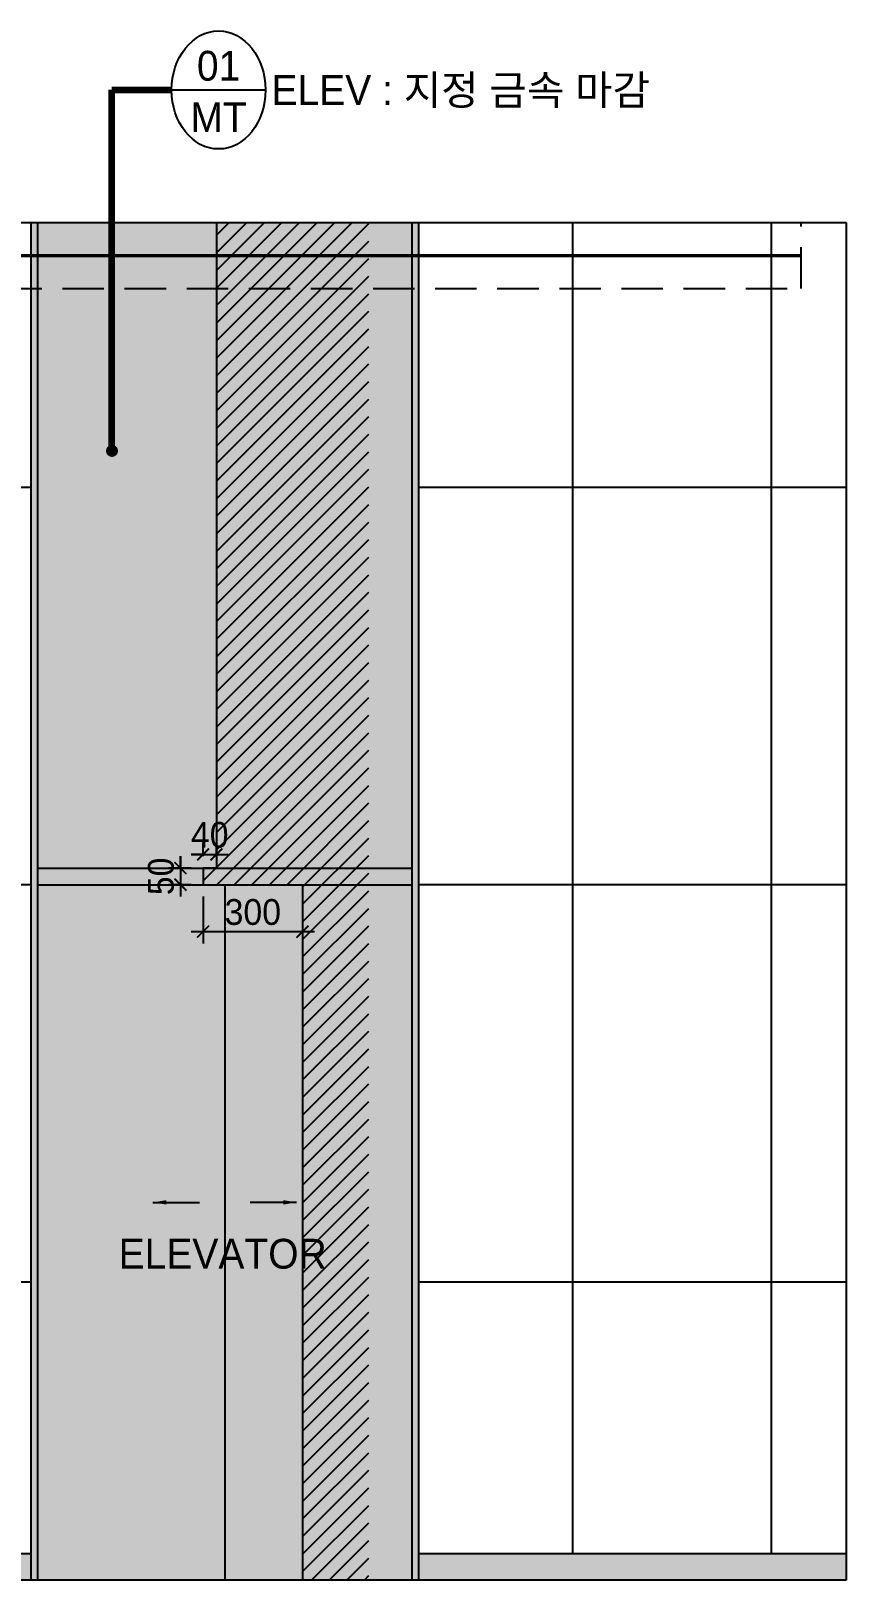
# Model space of a CAD drawing. Header units: millimetres. Extents: x -223175 to 287756, y -120611 to 352956.
# Drawn here: x 264794 to 267254, y 279512 to 284190 of the extents above; entities that cross this region are included whole.
import ezdxf
from ezdxf.enums import TextEntityAlignment as Align

# ---------------------------------------------------------------- set-up
doc = ezdxf.new("R2010")
doc.units = ezdxf.units.MM
doc.header["$LTSCALE"] = 50
doc.header["$PDMODE"] = 35
doc.linetypes.add('HIDDEN2', pattern=[0.1875, 0.125, -0.0625])
doc.layers.get('DEFPOINTS').update_dxf_attribs({"color": 108})
for name, color, linetype in [('CO-TEXT', 4, 'Continuous'), ('I-E-HAT', 252, 'Continuous'), ('I-ELE-5', 5, 'Continuous'), ('I-ELE-DIM-IN', 8, 'Continuous'), ('I-ELE-SYM', 7, 'Continuous'), ('I-ELE-TEXT-IN', 7, 'Continuous'), ('SEC1', 1, 'Continuous'), ('SYM', 7, 'Continuous'), ('WAL-CO', 2, 'Continuous')]:
    doc.layers.add(name, color=color, linetype=linetype)
doc.styles.add('DH-TEXT', font='h2wull.TTF')
doc.styles.add('HY울릉도L', font='HY울릉도l.ttf')
doc.styles.add('USER1', font='gulim.ttc', dxfattribs={"height": 80})
doc.styles.add('YE-TEXT', font='HY울릉도l.ttf')
doc.styles.add('울릉도L', font='')
doc.styles.add('유형2', font='HY울릉도l.ttf')
doc.styles.get('울릉도L').set_extended_font_data('HY울릉도L')
doc.dimstyles.new('AM_ISO$7', dxfattribs={"dimtxt": 5, "dimasz": 70, "dimexe": 20, "dimexo": 15, "dimgap": 30, "dimtad": 1, "dimdec": 0, "dimdsep": 46, "dimtxsty": 'USER1', "dimcen": 0, "dimclrd": 256, "dimclre": 256, "dimclrt": 2, "dimadec": 0, "dimazin": 2, "dimtp": 0.1, "dimtm": 0.1, "dimtfac": 0.71, "dimtdec": 0, "dimtmove": 0, "dimatfit": 0, "dimfxl": 1, "dimlwd": -1, "dimlwe": -1, "dimarcsym": 0})
doc.dimstyles.new('YE-60', dxfattribs={"dimscale": 60, "dimtxt": 1.5, "dimasz": 0.6, "dimexe": 1, "dimexo": 1, "dimgap": 0.5, "dimtad": 1, "dimdec": 0, "dimrnd": 0.05, "dimdsep": 46, "dimlunit": 6, "dimtxsty": 'YE-TEXT', "dimblk": 'DOT', "dimcen": 2.5, "dimdle": 1, "dimclrd": 8, "dimclre": 8, "dimclrt": 7, "dimadec": 0, "dimazin": 0, "dimtfac": 1, "dimtdec": 0, "dimtix": 1, "dimtmove": 2, "dimatfit": 3, "dimldrblk": 'DOT', "dimfxl": 1, "dimlwd": -1, "dimlwe": -1, "dimarcsym": 0})
doc.dimstyles.new('YE-60-IN', dxfattribs={"dimscale": 60, "dimtxt": 1.3, "dimasz": 0.6, "dimexe": 0.6, "dimexo": 0.6, "dimgap": 0.3, "dimtad": 1, "dimdec": 0, "dimrnd": 0.05, "dimdsep": 46, "dimlunit": 6, "dimtxsty": '울릉도L', "dimblk": 'ARCHTICK', "dimcen": 2.5, "dimdle": 0.6, "dimclrd": 8, "dimclre": 8, "dimclrt": 7, "dimadec": 1, "dimazin": 0, "dimtfac": 1, "dimtdec": 0, "dimtix": 1, "dimtmove": 2, "dimatfit": 3, "dimldrblk": 'DOT', "dimfxl": 1, "dimlwd": -1, "dimlwe": -1, "dimarcsym": 0})

# ---------------------------------------------------------------- blocks, each defined once
blk = doc.blocks.new('_ARCHTICK')
at = {"color": 0, "linetype": 'ByBlock', "const_width": 0.15}
blk.add_lwpolyline([(-0.5, -0.5), (0.5, 0.5)], dxfattribs=at)
blk = doc.blocks.new('*D2317')
at = {"layer": 'DEFPOINTS', "color": 0}
for p in [(265314, 281612.1), (265614, 281612.1), (265614, 281470.4)]:
    blk.add_point(p, dxfattribs=at)
at = {"layer": 'I-ELE-DIM-IN', "color": 8}
for p, q in [((265314, 281576.1), (265314, 281434.4)), ((265614, 281576.1), (265614, 281434.4)), ((265278, 281470.4), (265650, 281470.4))]:
    blk.add_line(p, q, dxfattribs=at)
at = {"layer": 'I-ELE-DIM-IN', "color": 8, "linetype": 'ByBlock', "xscale": 36, "yscale": 36, "zscale": 36, "rotation": 180}
blk.add_blockref('_ARCHTICK', (265314, 281470.4), dxfattribs=at)
at = {"layer": 'I-ELE-DIM-IN', "color": 8, "linetype": 'ByBlock', "xscale": 36, "yscale": 36, "zscale": 36}
blk.add_blockref('_ARCHTICK', (265614, 281470.4), dxfattribs=at)
at = {"layer": 'I-ELE-DIM-IN', "color": 7, "insert": (265464, 281529.1), "char_height": 78, "attachment_point": 5, "style": 'YE-TEXT'}
blk.add_mtext('{\\C1;300}', dxfattribs=at)
blk = doc.blocks.new('_Dot')
at = {"color": 0, "linetype": 'ByBlock', "lineweight": -2}
blk.add_line((-0.5, 0), (-1, 0), dxfattribs=at)
at = {"color": 0, "linetype": 'ByBlock', "const_width": 0.5}
blk.add_lwpolyline([(-0.25, 0, 1), (0.25, 0, 1)], format="xyb", close=True, dxfattribs=at)
blk = doc.blocks.new('DOT')
at = {"color": 0, "linetype": 'ByBlock'}
blk.add_line((-0.5, 0), (-1, 0), dxfattribs=at)
at = {"color": 0, "linetype": 'ByBlock', "const_width": 0.5}
blk.add_lwpolyline([(-0.25, 0, 1), (0.25, 0, 1)], format="xyb", close=True, dxfattribs=at)
blk = doc.blocks.new('*D2318')
at = {"layer": 'DEFPOINTS', "color": 0}
for p in [(265314, 281662.1), (265245.5, 281612.1), (265314, 281612.1)]:
    blk.add_point(p, dxfattribs=at)
at = {"layer": 'I-ELE-DIM-IN', "color": 8}
for p, q in [((265245.5, 281698.1), (265245.5, 281576.1)), ((265245.5, 281662.1), (265245.5, 281698.1)), ((265278, 281662.1), (265209.5, 281662.1)), ((265278, 281612.1), (265209.5, 281612.1)), ((265245.5, 281612.1), (265245.5, 281576.1))]:
    blk.add_line(p, q, dxfattribs=at)
at = {"layer": 'I-ELE-DIM-IN', "color": 8, "linetype": 'ByBlock', "xscale": 36, "yscale": 36, "zscale": 36}
for p, rotation in [((265245.5, 281662.1), 270), ((265245.5, 281612.1), 90)]:
    blk.add_blockref('_ARCHTICK', p, dxfattribs=dict(at, rotation=rotation))
at = {"layer": 'I-ELE-DIM-IN', "color": 7, "insert": (265186.9, 281637.1), "char_height": 78, "attachment_point": 5, "rotation": 90, "style": 'YE-TEXT'}
blk.add_mtext('{\\C1;50}', dxfattribs=at)
blk = doc.blocks.new('*D2319')
at = {"layer": 'DEFPOINTS', "color": 0}
for p in [(265354, 281703.5), (265314, 281662.1), (265354, 281662.1)]:
    blk.add_point(p, dxfattribs=at)
at = {"layer": 'I-ELE-DIM-IN', "color": 8}
for p, q in [((265314, 281698.1), (265314, 281739.5)), ((265354, 281698.1), (265354, 281739.5)), ((265278, 281703.5), (265390, 281703.5)), ((265314, 281703.5), (265278, 281703.5)), ((265354, 281703.5), (265390, 281703.5))]:
    blk.add_line(p, q, dxfattribs=at)
at = {"layer": 'I-ELE-DIM-IN', "color": 8, "linetype": 'ByBlock', "xscale": 36, "yscale": 36, "zscale": 36}
blk.add_blockref('_ARCHTICK', (265314, 281703.5), dxfattribs=at)
at = {"layer": 'I-ELE-DIM-IN', "color": 8, "linetype": 'ByBlock', "xscale": 36, "yscale": 36, "zscale": 36, "rotation": 180}
blk.add_blockref('_ARCHTICK', (265354, 281703.5), dxfattribs=at)
at = {"layer": 'I-ELE-DIM-IN', "color": 7, "insert": (265334, 281762.1), "char_height": 78, "attachment_point": 5, "style": 'YE-TEXT'}
blk.add_mtext('{\\C1;40}', dxfattribs=at)
blk = doc.blocks.new('E마감기호')
at = {"layer": 'SYM', "color": 8}
blk.add_line((154447.8, 47998.1), (154920.3, 47998.1), dxfattribs=at)
blk.add_ellipse((154684, 47998.1), major_axis=(0, 297), ratio=0.795455, dxfattribs=at)
at = {"layer": 'CO-TEXT', "style": 'DH-TEXT'}
blk.add_attdef("APP'", text='', height=150, dxfattribs=at).set_placement((154950.3, 47998.1), align=Align.MIDDLE_LEFT)
at = {"layer": 'SYM', "style": '유형2'}
for tag, p in [('NO', (154684, 48060)), ('MA', (154684, 47801.1))]:
    blk.add_attdef(tag, text='', height=135, dxfattribs=at).set_placement(p, align=Align.CENTER)
blk = doc.blocks.new('엘베')
at = {"layer": 'I-ELE-SYM'}
ref = blk.add_blockref('E마감기호', (211939.4, -22956.2), dxfattribs=dict(at, xscale=0.6000000000000001, yscale=0.6000000000000001, zscale=0.6000000000000001))
ref.add_attrib("APP'", 'ELEV : 지정 금속 마감', dxfattribs={"color": 4, "height": 90, "style": 'YE-TEXT'}).set_placement((304909.5, 5842.7), align=Align.MIDDLE_LEFT)
ref.add_attrib('MA', 'MT', dxfattribs={"height": 90, "style": 'YE-TEXT'}).set_placement((304749.8, 5715.4), align=Align.CENTER)
ref.add_attrib('NO', '01', dxfattribs={"height": 90, "style": 'YE-TEXT'}).set_placement((304749.8, 5870.8), align=Align.CENTER)
blk = doc.blocks.new('G$C0FA0406D')
at = {"layer": 'I-E-HAT', "true_color": 0xd6d6d6}
h = blk.add_hatch(color=254, dxfattribs=at)
h.dxf.hatch_style = 1
h.set_gradient(color1=(214, 214, 214), color2=(243, 243, 243), rotation=45, centered=1, one_color=1, tint=0.956456)
h.paths.add_polyline_path([(-20, 4100), (-20, 0), (0, 0), (0, 4100)])
h.paths.add_polyline_path([(-1170, 4100), (-1170, 0), (-1150, 0), (-1150, 4100)])
h = blk.add_hatch(color=254, dxfattribs=at)
h.dxf.hatch_style = 1
h.set_gradient(color1=(214, 214, 214), color2=(243, 243, 243), rotation=45, centered=1, one_color=1, tint=0.956456)
h.paths.add_polyline_path([(-1150, 4100), (-1150, 2150), (-20, 2150), (-20, 4100)])
at = {"layer": 'I-E-HAT'}
h = blk.add_hatch(dxfattribs=at)
h.set_pattern_fill('ANSI31', color=8, scale=300)
h.set_pattern_definition([(45, (-258652.107, -187081.663), (-26.5165043, 26.5165043), [])])
h.paths.add_polyline_path([(-610.5, 4100), (-610.5, 2150), (-650.5, 2150), (-650.5, 2100), (-350.5, 2100), (-350.5, 0), (-150.5, 0), (-150.5, 4100)])
at = {"layer": 'I-E-HAT', "true_color": 0xd6d6d6}
h = blk.add_hatch(color=254, dxfattribs=at)
h.dxf.hatch_style = 1
h.set_gradient(color1=(214, 214, 214), color2=(243, 243, 243), rotation=45, centered=1, one_color=1, tint=0.956456)
h.paths.add_polyline_path([(-20, 2150), (-1150, 2150), (-1150, 2100), (-20, 2100)])
h = blk.add_hatch(color=254, dxfattribs=at)
h.dxf.hatch_style = 1
h.set_gradient(color1=(214, 214, 214), color2=(243, 243, 243), rotation=45, centered=1, one_color=1, tint=0.956456)
h.paths.add_polyline_path([(-20, 2100), (-1150, 2100), (-1150, 0), (-20, 0)])
at = {"layer": 'I-ELE-5', "color": 6}
for p, q in [((-1170, 4100), (-1170, 0)), ((-1150, 4100), (-1150, 0)), ((-20, 4100), (-20, 0)), ((0, 4100), (0, 0)), ((-1150, 2150), (-20, 2150)), ((-1150, 2100), (-20, 2100))]:
    blk.add_line(p, q, dxfattribs=at)
at = {"layer": 'I-ELE-5'}
blk.add_line((-585, 2100), (-585, 0), dxfattribs=at)
at = {"layer": 'SEC1', "color": 3}
blk.add_lwpolyline([(-610.5, 4100), (-610.5, 2150), (-650.5, 2150), (-650.5, 2100), (-350.5, 2100), (-350.5, 0)], dxfattribs=at)
at = {"color": 1}
for points in [[(-801.8, 1140.5), (-701.8, 1140.5), (-661.8, 1140.5)], [(-368.2, 1140.5), (-468.2, 1140.5), (-508.2, 1140.5)]]:
    blk.add_leader(points, dimstyle='AM_ISO$7', override={"dimtxt": 80, "dimasz": 40, "dimclrd": 1}, dxfattribs=at)

msp = doc.modelspace()

# ---------------------------------------------------------------- hatches: boundary and pattern name
at = {"layer": 'I-E-HAT'}
h = msp.add_hatch(dxfattribs=at)
h.set_pattern_fill('NET300-600', color=252, scale=2, angle=90)
h.set_pattern_definition([(90, (264209.5, 281612.14), (-600, 4e-14), []), (180, (264209.5, 281612.1), (-1e-13, -1200), [])])
h.paths.add_polyline_path([(264794.4791, 279592.1363), (264794.4791, 283612.1363), (264209.4791, 283612.1363), (264209.4791, 279592.1363)])
h = msp.add_hatch(dxfattribs=at)
h.set_pattern_fill('NET300-600', color=252, scale=2, angle=90)
h.set_pattern_definition([(90, (258029.5, 281612.14), (-600, 4e-14), []), (180, (258029.5, 281612.1), (-1e-13, -1200), [])])
h.paths.add_polyline_path([(267254.4791, 279592.1363), (267254.4791, 283612.1363), (265964.4791, 283612.1363), (265964.4791, 279592.1363)])
at = {"layer": 'I-E-HAT', "true_color": 0xadadad}
h = msp.add_hatch(color=253, dxfattribs=at)
h.dxf.hatch_style = 1
h.set_gradient(color1=(173, 173, 173), color2=(132, 132, 132), rotation=45, centered=1, one_color=1, tint=0.521522, name='CYLINDER')
h.paths.add_polyline_path([(259934.4791, 279512.1363), (262294.4791, 279512.1363), (262294.4791, 279592.1363), (259934.4791, 279592.1363)])
h.paths.add_polyline_path([(264049.4791, 279592.1363), (263464.4791, 279592.1363), (263464.4791, 279512.1363), (264049.4791, 279512.1363)])
h.paths.add_polyline_path([(264794.4791, 279592.1363), (264209.4791, 279592.1363), (264209.4791, 279512.1363), (264794.4791, 279512.1363)])
h.paths.add_polyline_path([(267254.4791, 279592.1363), (265964.4791, 279592.1363), (265964.4791, 279512.1363), (267254.4791, 279512.1363)])
h.paths.add_polyline_path([(257654.4791, 279592.1363), (255819.4791, 279592.1363), (255819.4791, 279512.1363), (257654.4791, 279512.1363)])
h.paths.add_polyline_path([(254859.4791, 279512.1363), (254859.4791, 279592.1363), (253814.4791, 279592.1363), (253814.4791, 279512.1363)])
h.paths.add_polyline_path([(252644.4791, 279512.1363), (252644.4791, 279592.1363), (251909.4791, 279592.1363), (251909.4791, 279512.1363)])
h.paths.add_polyline_path([(251749.4791, 279512.1363), (251749.4791, 279592.1363), (251014.4791, 279592.1363), (251014.4791, 279512.1363)])
h.paths.add_polyline_path([(249004.4791, 279512.1363), (249844.4791, 279512.1363), (249844.4791, 279592.1363), (249004.4791, 279592.1363)])

# ---------------------------------------------------------------- linework, layer by layer
at = {"layer": 'I-ELE-5'}
for p, q in [((264209.4791, 279592.1363), (264794.4791, 279592.1363)), ((265964.4791, 279592.1363), (267254.4791, 279592.1363))]:
    msp.add_line(p, q, dxfattribs=at)
at = {"layer": 'WAL-CO', "color": 5, "linetype": 'HIDDEN2', "ltscale": 20}
for p, q in [((267119.4791, 283412.1363), (267119.4791, 283612.1363)), ((249139.4791, 283412.1363), (267119.4791, 283412.1363))]:
    msp.add_line(p, q, dxfattribs=at)
at = {"layer": 'WAL-CO'}
for p, q in [((267119.4791, 283612.1363), (267254.4791, 283612.1363)), ((267254.4791, 283612.1363), (267254.4791, 279512.1363)), ((267254.4791, 279512.1363), (249004.4791, 279512.1363))]:
    msp.add_line(p, q, dxfattribs=at)
msp.add_lwpolyline([(255819.4791, 283412.1363), (255819.4791, 283612.1363), (267119.4791, 283612.1363)], dxfattribs=at)
at = {"layer": 'WAL-CO', "color": 1, "linetype": 'HIDDEN2', "ltscale": 20, "const_width": 10}
msp.add_lwpolyline([(255819.4791, 283512.1363), (267119.4791, 283512.1363)], dxfattribs=at)

# ---------------------------------------------------------------- block references
for name, p in [('엘베', (-39389.0853, 278169.4513)), ('G$C0FA0406D', (265964.4791, 279512.1363))]:
    msp.add_blockref(name, p)

# ---------------------------------------------------------------- texts
at = {"layer": 'I-ELE-TEXT-IN', "insert": (265373.087, 280496.964), "char_height": 90, "attachment_point": 5, "style": 'HY울릉도L'}
msp.add_mtext_dynamic_manual_height_columns('ELEVATOR', width=2781.323376, gutter_width=1000, heights=[0], dxfattribs=at)

# ---------------------------------------------------------------- dimensions: what is measured, and where the dimension line sits
at = {"layer": 'I-ELE-DIM-IN'}
for p1, p2, distance, picture, middle in [((265313.9528, 281662.1363), (265353.9528, 281662.1363), 41.3521, '*D2319', (265333.9528, 281762.1289)), ((265313.9528, 281662.1363), (265313.9528, 281612.1363), -68.403, '*D2318', (265186.8564, 281637.1363)), ((265313.9528, 281612.1363), (265613.9528, 281612.1363), -141.7704, '*D2317', (265463.9528, 281529.1123))]:
    dim = msp.add_aligned_dim(p1=p1, p2=p2, distance=distance, text='{\\C1;<>}', dimstyle='YE-60-IN', override={"dimtxsty": 'YE-TEXT', "dimldrblk": 'Dot'}, dxfattribs=at)
    dim.commit()
    dim.dimension.update_dxf_attribs({"geometry": picture, "text_midpoint": middle})

# ---------------------------------------------------------------- leaders
at = {"layer": 'I-ELE-SYM'}
msp.add_leader([(265038.963, 282922.1145), (265038.963, 284012.1363), (265218.963, 284012.1363)], dimstyle='YE-60', override={"dimscale": 60, "dimtxt": 1.5, "dimasz": 0.6, "dimgap": 0.5, "dimtad": 1, "dimtxsty": 'YE-TEXT', "dimclrd": 8, "dimldrblk": 'Dot', "dimlwd": 65535}, dxfattribs=at)

doc.saveas('drawing.dxf')
